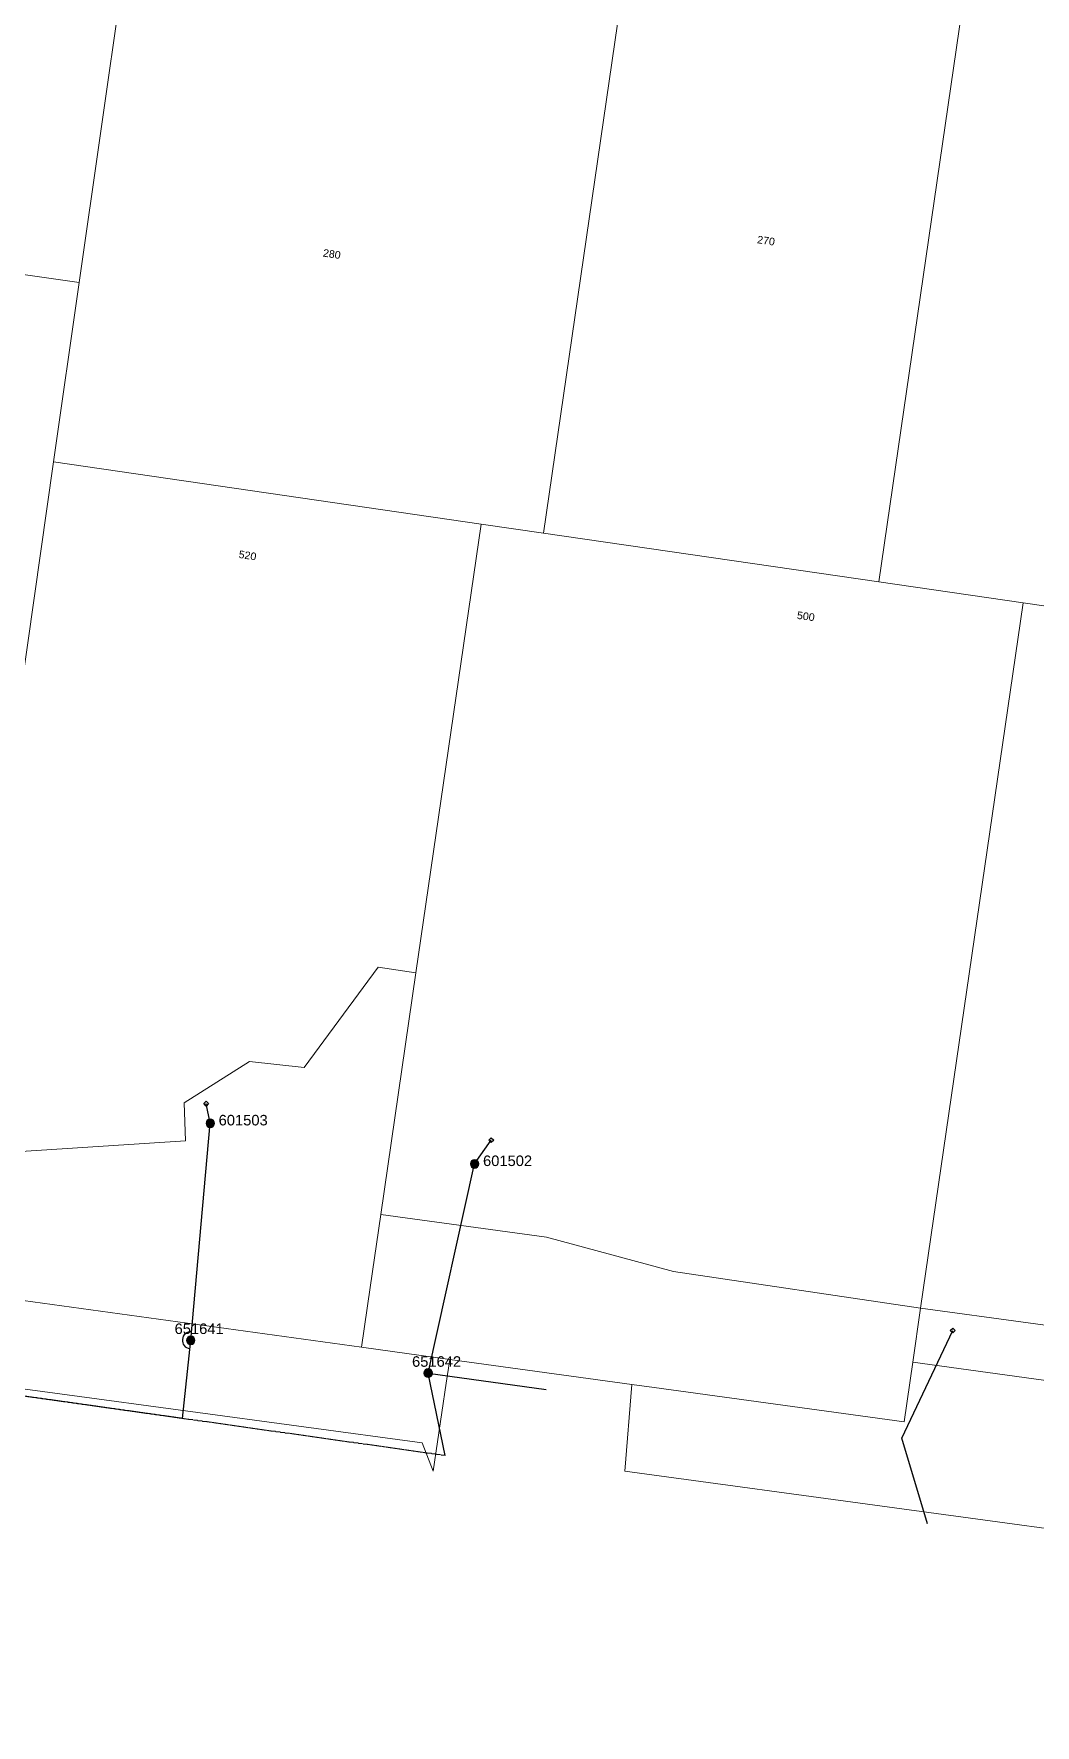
# Model space of a CAD drawing. Header units: metres. Extents: x 368 to 298975, y 411 to 6243625.
# Drawn here: x 296329.7 to 296567.4, y 6241223.2 to 6241625 of the extents above; entities that cross this region are included whole.
import ezdxf
from ezdxf.enums import TextEntityAlignment as Align

# ---------------------------------------------------------------- set-up
doc = ezdxf.new("R2010")
doc.units = ezdxf.units.M
doc.linetypes.add('Cable Exist OH', pattern=[1, 1, 0])
doc.layers.get('0').update_dxf_attribs({"color": 6})
doc.layers.add('Cadastre Land Parcels_SP_EXT', color=250, linetype='Continuous', lineweight=5)
doc.layers.add('Cadastre Roads_SP_EXT', color=250, linetype='Continuous', lineweight=5)
for name, color, linetype in [('Mains_HV_EXT', 7, 'Continuous'), ('Mains_LV_EXT', 7, 'Continuous'), ('Services_SP_EXT', 7, 'Continuous'), ('SupportsOH_SP_TR_HV_LV_SL_EXT', 7, 'Continuous')]:
    doc.layers.add(name, color=color, linetype=linetype)
doc.styles.add('POLE_LABEL', font='arial.ttf')
doc.styles.get("Standard").update_dxf_attribs({"font": 'arial.ttf'})

# ---------------------------------------------------------------- blocks, each defined once
blk = doc.blocks.new('CCP_EXT')
blk.add_wipeout([(0, 0.57), (0.57, 0), (0, -0.57), (-0.57, 0)])
blk.add_lwpolyline([(-0.57, 0), (0, 0.57), (0.57, 0), (0, -0.57), (-0.57, 0)])
at = {"flags": 1}
blk.add_attdef('Z', (0, 0), '', height=0.2, dxfattribs=at)
at = {"flags": 9}
for tag, p in [('CCP_TYPE', (0, 0)), ('CONSTRUCTED_VOLTAGE', (0, -0.2)), ('OPERATING_VOLTAGE', (0, -0.6)), ('ORIENTATION', (0, -0.8)), ('OWNED_BY', (0, -1)), ('STATE', (0, -1.8)), ('NO_PHASES', (0, -0.4)), ('USAGE', (0, -1.2)), ('LEGEND', (0, -1.4)), ('LIFE_SUPPORT', (0, -1.6)), ('NOTES', (0, -2))]:
    blk.add_attdef(tag, text='', height=0.2, dxfattribs=at).set_placement(p, align=Align.MIDDLE_LEFT)
blk = doc.blocks.new('POLE_EXT')
blk.add_hatch(color=256).paths.add_polyline_path([(-1, 0, 1), (1, 0, 1)])
blk.add_lwpolyline([(-1, 0, 1), (1, 0, 1)], format="xyb", close=True)
for tag, height, flags, p in [('pNumber', 2.5, 8, (-17.84, 2.07)), ('OWNED_BY', 0.2, 9, (1.35, -0.4)), ('SPECIAL_USE', 0.2, 9, (1.35, -0.8)), ('STATE', 0.2, 9, (1.35, -1)), ('cLV', 0.2, 9, (1.35, -1.4)), ('hDepth', 0.2, 9, (1.35, -1.6)), ('hDia', 0.2, 9, (1.35, -1.8)), ('cHV', 0.2, 9, (1.35, -2)), ('cLinedev', 0.2, 9, (1.35, -3.4)), ('pExisting', 0.2, 9, (1.35, -3.8)), ('PARENT', 0.2, 9, (1.35, -0.6)), ('USAGE', 0.2, 9, (1.35, -1.2)), ('LBRACKET', 0.2, 9, (1.35, -2.2)), ('LExisting', 0.2, 9, (1.35, -2.4)), ('LANTNUMBER', 0.2, 9, (1.35, -2.6)), ('LOther', 0.2, 9, (1.35, -2.8)), ('LRemove', 0.2, 9, (1.35, -3)), ('LEGEND', 0.2, 9, (1.35, -3.2)), ('LOCATION', 0.2, 9, (1.35, -3.6)), ('PFNUMBER', 0.2, 9, (1.35, -4)), ('pFooting', 0.2, 9, (1.35, -4.4)), ('pNew', 0.2, 9, (1.35, -4.6)), ('pRelocate', 0.2, 9, (1.35, -5)), ('pRemove', 0.2, 9, (1.35, -5.2)), ('pReplace', 0.2, 9, (1.35, -5.4)), ('pStay', 0.2, 9, (1.35, -5.6)), ('pType', 0.2, 9, (1.35, -5.8)), ('cspan', 0.2, 9, (1.35, -6)), ('STREETNAME', 0.2, 9, (1.35, -6.2)), ('SUBURB', 0.2, 9, (1.35, -6.4)), ('OPERATED_BY', 0.2, 9, (1.36, -7.01)), ('NEWPFNUMBER', 0.2, 9, (1.35, -4.2)), ('NOTES', 0.2, 9, (1.35, -6.6)), ('MAINTAINED_BY', 0.2, 9, (1.36, -6.81))]:
    blk.add_attdef(tag, text='', height=height, dxfattribs=dict(flags=flags)).set_placement(p, align=Align.MIDDLE_LEFT)
at = {"style": 'POLE_LABEL'}
for tag, height, flags, p in [('STRUCTURE_PLANT_NUMBER', 0.2, 9, (1.35, 0.03)), ('ASSET_NUM', 2.5, 8, (2, 2)), ('STREET_CODE', 0.2, 9, (1.35, -0.2))]:
    blk.add_attdef(tag, text='', height=height, dxfattribs=dict(at, flags=flags)).set_placement(p, align=Align.MIDDLE_LEFT)
at = {"flags": 1}
blk.add_attdef('Z', (1.35, -7.33), '', height=0.2, dxfattribs=at)

msp = doc.modelspace()

# ---------------------------------------------------------------- linework, layer by layer
at = {"layer": 'Cadastre Land Parcels_SP_EXT', "linetype": 'Continuous'}
for points in [[(296355.7, 6241672.7), (296357.49, 6241685.44), (296324.98, 6241690.08), (296292.25, 6241694.75), (296025.54, 6241732.82), (296008.49, 6241613.31), (296174.46, 6241589.62), (296225.4, 6241582.34), (296258.1, 6241577.67), (296258.16, 6241577.66), (296340.46, 6241565.91), (296355.7, 6241672.7)], [(296472.37, 6241655.74), (296355.7, 6241672.7), (296340.46, 6241565.91), (296334.38, 6241523.3), (296435.92, 6241508.52), (296450.68, 6241506.37), (296472.37, 6241655.74)], [(296552.01, 6241644.16), (296472.37, 6241655.74), (296450.68, 6241506.37), (296530.33, 6241494.79), (296552.01, 6241644.16)], [(296631.65, 6241632.58), (296552.01, 6241644.16), (296530.33, 6241494.79), (296564.59, 6241489.81), (296609.99, 6241483.22), (296631.65, 6241632.58)], [(296334.38, 6241523.3), (296340.46, 6241565.91), (296258.16, 6241577.66), (296258.1, 6241577.67), (296258.08, 6241577.52), (296227.2, 6241369.28), (296277.24, 6241367.25), (296311.29, 6241361.37), (296334.38, 6241523.3)], [(296435.92, 6241508.52), (296334.38, 6241523.3), (296311.29, 6241361.37), (296325.44, 6241359.44), (296365.72, 6241362), (296365.35, 6241371.04), (296380.86, 6241380.87), (296393.84, 6241379.48), (296411.48, 6241403.28), (296420.42, 6241401.93), (296435.92, 6241508.52)], [(296564.59, 6241489.81), (296530.33, 6241494.79), (296450.68, 6241506.37), (296435.92, 6241508.52), (296420.42, 6241401.93), (296412.07, 6241344.54), (296451.39, 6241339.18), (296481.59, 6241331), (296540.24, 6241322.28), (296564.59, 6241489.81)], [(296615.57, 6241482.41), (296609.99, 6241483.22), (296564.59, 6241489.81), (296540.24, 6241322.28), (296591.39, 6241315.29), (296615.57, 6241482.41)], [(296420.42, 6241401.93), (296411.48, 6241403.28), (296393.84, 6241379.48), (296380.86, 6241380.87), (296365.35, 6241371.04), (296365.72, 6241362), (296325.44, 6241359.44), (296311.29, 6241361.37), (296308.41, 6241341.21), (296306.39, 6241326.99), (296407.49, 6241313.02), (296409.55, 6241327.21), (296412.07, 6241344.54), (296420.42, 6241401.93)], [(296538.38, 6241309.45), (296540.24, 6241322.28), (296481.59, 6241331), (296451.39, 6241339.18), (296412.07, 6241344.54), (296409.55, 6241327.21), (296407.49, 6241313.02), (296428.48, 6241310.12), (296471.71, 6241304.17), (296476.99, 6241303.44), (296536.32, 6241295.26), (296538.38, 6241309.45)], [(296591.39, 6241315.29), (296540.24, 6241322.28), (296538.38, 6241309.45), (296589.52, 6241302.4), (296591.39, 6241315.29)]]:
    msp.add_lwpolyline(points, close=True, dxfattribs=at)
at = {"layer": 'Cadastre Roads_SP_EXT', "linetype": 'Continuous'}
msp.add_lwpolyline([(296589.52, 6241302.4), (296538.38, 6241309.45), (296536.32, 6241295.26), (296476.99, 6241303.44), (296471.71, 6241304.17), (296469.99, 6241283.55), (296598.08, 6241266.13), (296629.79, 6241261.56), (296696.86, 6241252.07), (296742.49, 6241245.59), (296811.86, 6241235.75), (296899.91, 6241223.23), (296900.76, 6241245.09), (296741.29, 6241267.03), (296638.61, 6241281.16), (296640.66, 6241295.34), (296589.52, 6241302.4)], close=True, dxfattribs=at)
at = {"layer": 'Mains_HV_EXT', "linetype": 'Cable Exist OH'}
msp.add_lwpolyline([(296427.37, 6241287.26), (296146.09, 6241326.97)], dxfattribs=at)
at = {"layer": 'Mains_LV_EXT', "linetype": 'Continuous'}
msp.add_lwpolyline([(296367.12, 6241316.66, 0.986296), (296366.73, 6241312.66)], format="xyb", dxfattribs=at)
at = {"layer": 'Mains_LV_EXT', "linetype": 'Cable Exist OH'}
msp.add_lwpolyline([(296365, 6241296.07), (296242.07, 6241313.42)], dxfattribs=at)
at = {"layer": 'Services_SP_EXT'}
for points in [[(296365, 6241296.07), (296366.94, 6241314.64)], [(296427.37, 6241287.26), (296423.32, 6241306.86)], [(296423.32, 6241306.86), (296451.32, 6241303)]]:
    msp.add_lwpolyline(points, dxfattribs=at)

# ---------------------------------------------------------------- block references
at = {"layer": 'SupportsOH_SP_TR_HV_LV_SL_EXT'}
ref = msp.add_blockref('POLE_EXT', (296371.57, 6241366.19), dxfattribs=at)
ref.add_attrib('ASSET_NUM', '601503', dxfattribs={"layer": '0', "height": 2.5, "style": 'POLE_LABEL'}).set_placement((296373.57, 6241366.94), align=Align.MIDDLE_LEFT)
ref = msp.add_blockref('POLE_EXT', (296434.35, 6241356.54), dxfattribs=at)
ref.add_attrib('ASSET_NUM', '601502', dxfattribs={"layer": '0', "height": 2.5, "style": 'POLE_LABEL'}).set_placement((296436.35, 6241357.29), align=Align.MIDDLE_LEFT)
ref = msp.add_blockref('POLE_EXT', (296366.94, 6241314.64), dxfattribs=at)
ref.add_attrib('ASSET_NUM', '651641', dxfattribs={"layer": '0', "height": 2.5, "style": 'POLE_LABEL'}).set_placement((296368.94, 6241315.39), align=Align.BOTTOM_CENTER)
ref = msp.add_blockref('POLE_EXT', (296423.32, 6241306.86), dxfattribs=at)
ref.add_attrib('ASSET_NUM', '651642', dxfattribs={"layer": '0', "height": 2.5, "rotation": 0.0436, "style": 'POLE_LABEL'}).set_placement((296425.32, 6241307.61), align=Align.BOTTOM_CENTER)

# ---------------------------------------------------------------- texts
at = {"layer": 'Cadastre Land Parcels_SP_EXT'}
for s, rotation, p in [('270', 351.7374, (296501.35, 6241575.26)), ('280', 351.7493, (296398.25, 6241572.09)), ('520', 351.1393, (296378.23, 6241500.52)), ('500', 352.0151, (296510.8, 6241486.03))]:
    msp.add_text(s, height=1.8, rotation=rotation, dxfattribs=at).set_placement(p)

# ---------------------------------------------------------------- next in the draw order: block references
at = {"layer": 'Services_SP_EXT'}
for p in [(296370.62, 6241370.87), (296438.31, 6241362.17), (296547.87, 6241316.97)]:
    msp.add_blockref('CCP_EXT', p, dxfattribs=at)

# ---------------------------------------------------------------- next in the draw order: linework, layer by layer
at = {"layer": 'Cadastre Roads_SP_EXT', "linetype": 'Continuous'}
msp.add_lwpolyline([(296427.63, 6241304.48), (296428.48, 6241310.12), (296407.49, 6241313.02), (296306.39, 6241326.99), (296222.73, 6241338.6), (296140.33, 6241350.3), (295982.26, 6241372.76), (295981.54, 6241367.63), (295979.37, 6241352.13), (296007.85, 6241348.11), (296075.15, 6241338.6), (296141.47, 6241329.24), (296303.18, 6241306.4), (296309.42, 6241305.52), (296421.92, 6241290.27), (296424.5, 6241283.54), (296427.63, 6241304.48)], close=True, dxfattribs=at)
at = {"layer": 'Services_SP_EXT'}
for points in [[(296366.94, 6241314.64), (296371.57, 6241366.19), (296370.62, 6241370.87)], [(296423.32, 6241306.86), (296434.35, 6241356.54), (296438.31, 6241362.17)], [(296541.85, 6241271.04), (296535.75, 6241291.37), (296547.87, 6241316.97)]]:
    msp.add_lwpolyline(points, dxfattribs=at)

doc.saveas('drawing.dxf')
